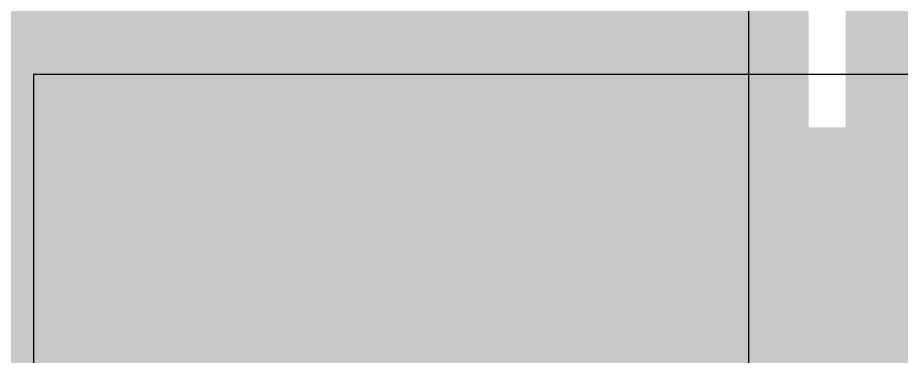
# Model space of a CAD drawing. Header units: millimetres. Extents: x -6 to 37.5, y -2.1 to 28.8.
# Drawn here: x 6.134 to 7.406, y 1.393 to 1.881 of the extents above; entities that cross this region are included whole.
import ezdxf

# ---------------------------------------------------------------- set-up
doc = ezdxf.new("R2010")
doc.units = ezdxf.units.MM
for name, color, linetype in [('BottomLayer', 5, 'Continuous'), ('BottomPaste', 16, 'Continuous'), ('BottomSolder', 6, 'Continuous'), ('TopLayer', 1, 'Continuous'), ('TopOverlay', 2, 'Continuous'), ('TopPaste', 8, 'Continuous'), ('TopSolder', 216, 'Continuous')]:
    doc.layers.add(name, color=color, linetype=linetype)

# ---------------------------------------------------------------- blocks, each defined once
blk = doc.blocks.new('SOIC_8_0_150___3_80___W______B_16')
at = {"layer": 'BottomLayer'}
blk.add_hatch(color=5, dxfattribs=at).paths.add_polyline_path([(-1.6, -0.335), (-1.6, -0.935), (-3.8, -0.935), (-3.8, -0.335)])
at = {"layer": 'BottomPaste'}
blk.add_hatch(color=16, dxfattribs=at).paths.add_polyline_path([(-1.6, -0.335), (-1.6, -0.935), (-3.8, -0.935), (-3.8, -0.335)])
at = {"layer": 'BottomSolder'}
blk.add_hatch(color=6, dxfattribs=at).paths.add_polyline_path([(-1.4984, -0.2334), (-1.4984, -1.0366), (-3.9016, -1.0366), (-3.9016, -0.2334)])
blk = doc.blocks.new('SDR1307A_101K_75')
at = {"layer": 'TopSolder'}
blk.add_hatch(color=216, dxfattribs=at).paths.add_polyline_path([(-7.1016, 7.1016), (-2.1484, 7.1016), (-2.1484, -7.1016), (-7.1016, -7.1016)])
blk = doc.blocks.new('C___1812_101')
at = {"layer": 'TopLayer'}
blk.add_hatch(color=1, dxfattribs=at).paths.add_polyline_path([(1.5501, 1.7534), (3.0351, 1.7534), (3.0351, -1.7534), (1.5501, -1.7534)])
at = {"layer": 'TopPaste'}
blk.add_hatch(color=8, dxfattribs=at).paths.add_polyline_path([(1.5501, 1.7534), (3.0351, 1.7534), (3.0351, -1.7534), (1.5501, -1.7534)])
at = {"layer": 'TopSolder'}
blk.add_hatch(color=216, dxfattribs=at).paths.add_polyline_path([(1.4485, 1.855), (3.1367, 1.855), (3.1367, -1.855), (1.4485, -1.855)])
at = {"layer": 'TopOverlay', "const_width": 0.127}
for points in [[(3.1999, 1.8749), (1.9302, 1.8749)], [(3.1999, -1.8501), (3.1999, 1.8749)]]:
    blk.add_lwpolyline(points, dxfattribs=at)
at = {"layer": 'TopOverlay', "const_width": 0.0635}
blk.add_lwpolyline([(3.1682, 1.8749, 1), (3.2317, 1.8749, 1)], format="xyb", close=True, dxfattribs=at)
blk.add_lwpolyline([(3.1682, 1.8749, 1), (3.2317, 1.8749, 1)], format="xyb", close=True, dxfattribs=at)

msp = doc.modelspace()

# ---------------------------------------------------------------- hatches: boundary and pattern name
at = {"layer": 'TopLayer'}
msp.add_hatch(color=1, dxfattribs=at).paths.add_polyline_path([(3.556, -0.2286), (7.1374, -0.2286), (7.1374, 4.3942), (3.556, 4.3942)])

# ---------------------------------------------------------------- linework, layer by layer
at = {"layer": 'BottomLayer'}
for p, q in [((8.7124, 1.7986), (6.1568, 1.7986)), ((6.1568, 1.7986), (6.1568, 0.843))]:
    msp.add_line(p, q, dxfattribs=at)
at = {"layer": 'BottomLayer', "const_width": 0.3556}
msp.add_lwpolyline([(7.206, 1.3208), (9.2202, 1.3208)], dxfattribs=at)
at = {"layer": 'BottomLayer', "const_width": 0.1778}
msp.add_lwpolyline([(7.1171, 1.3208, 1), (7.2949, 1.3208, 1)], format="xyb", close=True, dxfattribs=at)
at = {"layer": 'TopLayer'}
msp.add_line((7.1859, -1.8371), (7.1859, 12.3698), dxfattribs=at)

# ---------------------------------------------------------------- block references
for name, p, rotation in [('SDR1307A_101K_75', (14.4272, 5.2578), 90), ('C___1812_101', (5.334, 4.699), 270)]:
    msp.add_blockref(name, p, dxfattribs=dict(rotation=rotation))
msp.add_blockref('SOIC_8_0_150___3_80___W______B_16', (10.1346, 1.9558))

doc.saveas('drawing.dxf')
